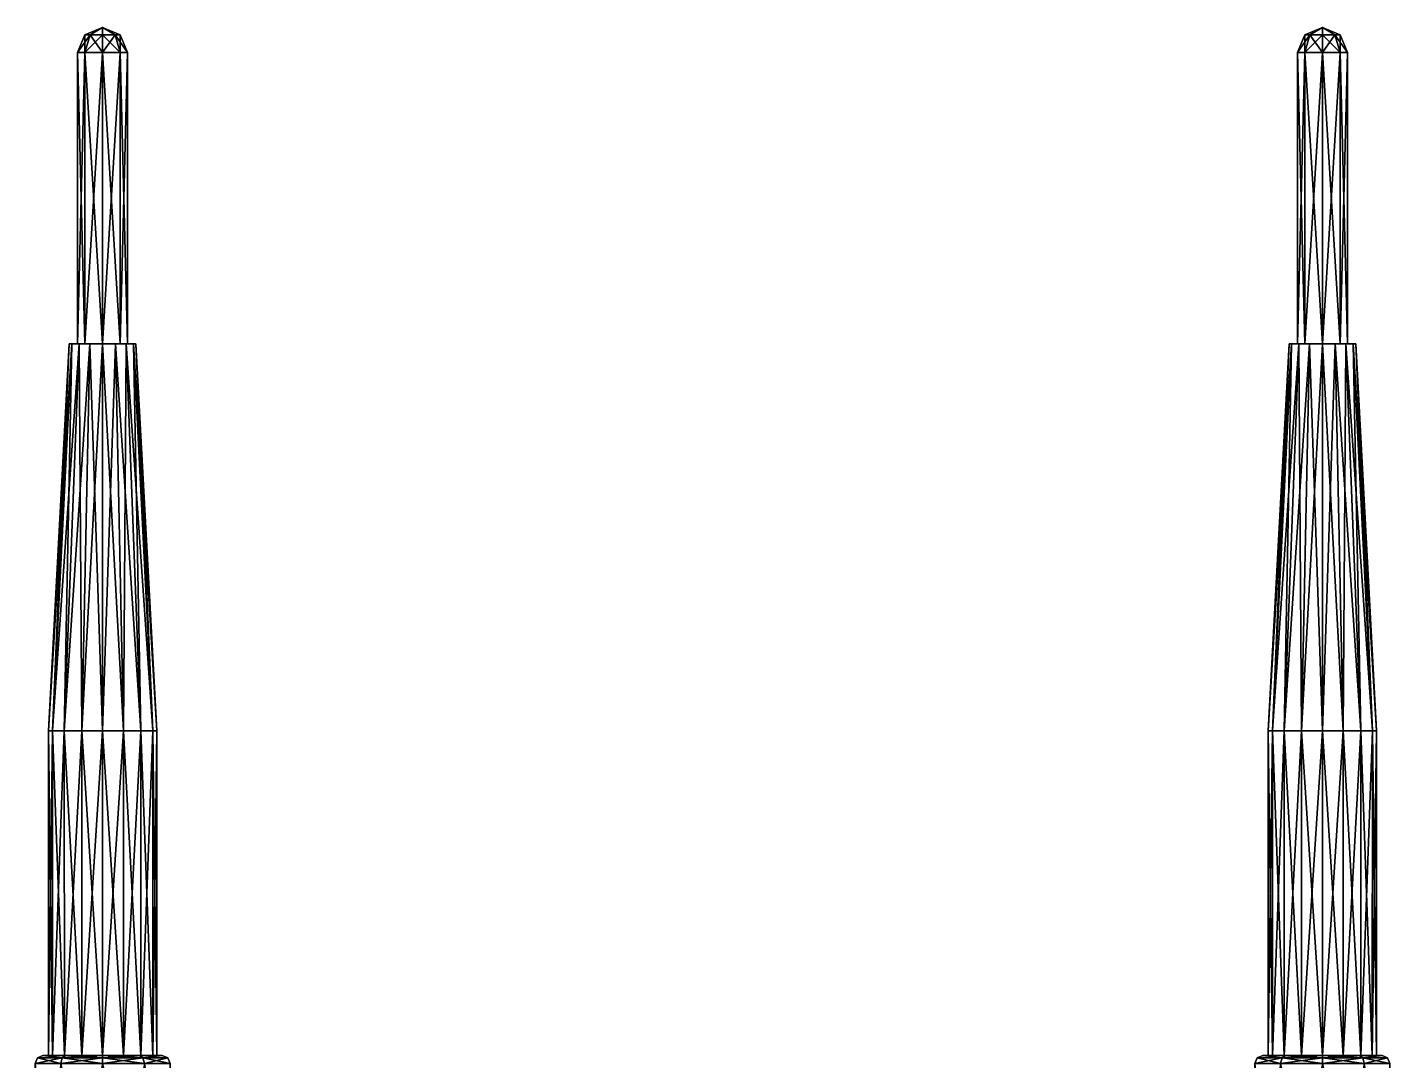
# Model space of a CAD drawing. Header units: millimetres. Extents: x -95 to 93, y -80 to 217.
# Drawn here: x -83.3 to 81.3, y 92.9 to 217 of the extents above; entities that cross this region are included whole.
import ezdxf

# ---------------------------------------------------------------- set-up
doc = ezdxf.new("R2010")
doc.units = ezdxf.units.MM
doc.header["$MEASUREMENT"] = 0
doc.layers.add('DEFAULT', color=7, linetype='Continuous')

msp = doc.modelspace()

# ---------------------------------------------------------------- meshes
at = {"layer": 'DEFAULT'}
mesh = msp.add_polyface(dxfattribs=at)
corners = [(-72.13, 214, 33.88), (-74.25, 179, 33), (-74.25, 214, 33), (-76.37, 179, 33.88), (-74.25, 214, 33), (-74.25, 179, 33), (-72.75, 216.12, 34.5), (-72.13, 214, 33.88), (-74.25, 214, 33), (-76.37, 214, 33.88), (-74.25, 214, 33), (-76.37, 179, 33.88), (-74.25, 216.12, 33.88), (-74.25, 214, 33), (-76.37, 214, 33.88), (-72.75, 216.12, 34.5), (-74.25, 214, 33), (-74.25, 216.12, 33.88), (-72.13, 214, 33.88), (-72.13, 179, 33.88), (-74.25, 179, 33), (-71.25, 214, 36), (-71.25, 179, 36), (-72.13, 179, 33.88), (-72.13, 214, 33.88), (-71.25, 214, 36), (-72.13, 179, 33.88), (-72.13, 214, 38.12), (-72.13, 179, 38.12), (-71.25, 179, 36), (-71.25, 214, 36), (-72.13, 214, 38.12), (-71.25, 179, 36), (-74.25, 214, 39), (-74.25, 179, 39), (-72.13, 179, 38.12), (-72.13, 214, 38.12), (-74.25, 214, 39), (-72.13, 179, 38.12), (-76.37, 214, 38.12), (-74.25, 179, 39), (-74.25, 214, 39), (-76.37, 214, 38.12), (-76.37, 179, 38.12), (-74.25, 179, 39), (-72.72, 179, 39.7), (-74.25, 179, 39), (-74.25, 179, 40), (-74.25, 216.12, 38.12), (-74.25, 214, 39), (-72.13, 214, 38.12), (-75.75, 216.12, 37.5), (-76.37, 214, 38.12), (-74.25, 214, 39), (-74.25, 216.12, 38.12), (-75.75, 216.12, 37.5), (-74.25, 214, 39), (-72.75, 216.12, 37.5), (-72.13, 214, 38.12), (-71.25, 214, 36), (-72.75, 216.12, 37.5), (-74.25, 216.12, 38.12), (-72.13, 214, 38.12), (-72.13, 216.12, 36), (-71.25, 214, 36), (-72.13, 214, 33.88), (-72.13, 216.12, 36), (-72.75, 216.12, 37.5), (-71.25, 214, 36), (-72.75, 216.12, 34.5), (-72.13, 216.12, 36), (-72.13, 214, 33.88), (-77.08, 179, 33.17), (-77.25, 179, 36), (-76.37, 179, 33.88), (-76.37, 214, 33.88), (-76.37, 179, 33.88), (-77.25, 179, 36), (-75.78, 179, 32.3), (-77.08, 179, 33.17), (-76.37, 179, 33.88), (-77.08, 179, 38.83), (-76.37, 179, 38.12), (-77.25, 179, 36), (-77.25, 214, 36), (-77.25, 179, 36), (-76.37, 179, 38.12), (-77.94, 179, 34.47), (-77.08, 179, 38.83), (-77.25, 179, 36), (-77.08, 179, 33.17), (-77.94, 179, 34.47), (-77.25, 179, 36), (-77.25, 214, 36), (-76.37, 214, 33.88), (-77.25, 179, 36), (-75.78, 179, 39.7), (-74.25, 179, 40), (-76.37, 179, 38.12), (-77.08, 179, 38.83), (-75.78, 179, 39.7), (-76.37, 179, 38.12), (-76.37, 214, 38.12), (-77.25, 214, 36), (-76.37, 179, 38.12), (-77.94, 179, 34.47), (-77.94, 179, 37.53), (-77.08, 179, 38.83), (-77.94, 179, 34.47), (-78.25, 179, 36), (-77.94, 179, 37.53), (-70.56, 179, 37.53), (-70.56, 179, 34.47), (-71.42, 179, 33.17), (-70.56, 179, 37.53), (-70.25, 179, 36), (-70.56, 179, 34.47), (-75.75, 216.12, 34.5), (-76.37, 214, 33.88), (-77.25, 214, 36), (-75.75, 216.12, 34.5), (-74.25, 216.12, 33.88), (-76.37, 214, 33.88), (-76.37, 216.12, 36), (-77.25, 214, 36), (-76.37, 214, 38.12), (-76.37, 216.12, 36), (-75.75, 216.12, 34.5), (-77.25, 214, 36), (-75.75, 216.12, 37.5), (-76.37, 216.12, 36), (-76.37, 214, 38.12), (-74.25, 217, 36), (-74.25, 216.12, 33.88), (-75.75, 216.12, 34.5), (-72.75, 216.12, 34.5), (-74.25, 216.12, 33.88), (-74.25, 217, 36), (-74.25, 217, 36), (-75.75, 216.12, 34.5), (-76.37, 216.12, 36), (-74.25, 217, 36), (-76.37, 216.12, 36), (-75.75, 216.12, 37.5), (-74.25, 217, 36), (-75.75, 216.12, 37.5), (-74.25, 216.12, 38.12), (-72.75, 216.12, 37.5), (-74.25, 217, 36), (-74.25, 216.12, 38.12), (-72.13, 216.12, 36), (-74.25, 217, 36), (-72.75, 216.12, 37.5), (-72.75, 216.12, 34.5), (-74.25, 217, 36), (-72.13, 216.12, 36)]
mesh.append_faces([[corners[k] for k in face] for face in [(0, 1, 2, 2), (3, 4, 5, 5), (6, 7, 8, 8), (9, 10, 11, 11), (12, 13, 14, 14), (15, 16, 17, 17), (18, 19, 20, 20), (21, 22, 23, 23), (24, 25, 26, 26), (27, 28, 29, 29), (30, 31, 32, 32), (33, 34, 35, 35), (36, 37, 38, 38), (39, 40, 41, 41), (42, 43, 44, 44), (45, 46, 47, 47), (48, 49, 50, 50), (51, 52, 53, 53), (54, 55, 56, 56), (57, 58, 59, 59), (60, 61, 62, 62), (63, 64, 65, 65), (66, 67, 68, 68), (69, 70, 71, 71), (72, 73, 74, 74), (75, 76, 77, 77), (78, 79, 80, 80), (81, 82, 83, 83), (84, 85, 86, 86), (87, 88, 89, 89), (90, 91, 92, 92), (93, 94, 95, 95), (96, 97, 98, 98), (99, 100, 101, 101), (102, 103, 104, 104), (105, 106, 107, 107), (108, 109, 110, 110), (111, 112, 113, 113), (114, 115, 116, 116), (117, 118, 119, 119), (120, 121, 122, 122), (123, 124, 125, 125), (126, 127, 128, 128), (129, 130, 131, 131), (132, 133, 134, 134), (135, 136, 137, 137), (138, 139, 140, 140), (141, 142, 143, 143), (144, 145, 146, 146), (147, 148, 149, 149), (150, 151, 152, 152), (153, 154, 155, 155)]])
mesh = msp.add_polyface(dxfattribs=at)
corners = [(70.13, 214, 38.12), (72.25, 179, 39), (72.25, 214, 39), (74.37, 179, 38.12), (72.25, 214, 39), (72.25, 179, 39), (70.75, 216.12, 37.5), (70.13, 214, 38.12), (72.25, 214, 39), (74.37, 214, 38.12), (72.25, 214, 39), (74.37, 179, 38.12), (72.25, 216.12, 38.12), (72.25, 214, 39), (74.37, 214, 38.12), (72.25, 216.12, 38.12), (70.75, 216.12, 37.5), (72.25, 214, 39), (70.13, 214, 38.12), (70.13, 179, 38.12), (72.25, 179, 39), (69.25, 214, 36), (69.25, 179, 36), (70.13, 179, 38.12), (70.13, 214, 38.12), (69.25, 214, 36), (70.13, 179, 38.12), (70.13, 214, 33.88), (70.13, 179, 33.88), (69.25, 179, 36), (69.25, 214, 36), (70.13, 214, 33.88), (69.25, 179, 36), (72.25, 214, 33), (72.25, 179, 33), (70.13, 179, 33.88), (70.13, 214, 33.88), (72.25, 214, 33), (70.13, 179, 33.88), (74.37, 214, 33.88), (72.25, 179, 33), (72.25, 214, 33), (74.37, 214, 33.88), (74.37, 179, 33.88), (72.25, 179, 33), (72.25, 179, 32), (70.72, 179, 32.3), (72.25, 179, 33), (72.25, 216.12, 33.88), (72.25, 214, 33), (70.13, 214, 33.88), (73.75, 216.12, 34.5), (74.37, 214, 33.88), (72.25, 214, 33), (73.75, 216.12, 34.5), (72.25, 214, 33), (72.25, 216.12, 33.88), (70.75, 216.12, 34.5), (70.13, 214, 33.88), (69.25, 214, 36), (70.75, 216.12, 34.5), (72.25, 216.12, 33.88), (70.13, 214, 33.88), (70.13, 216.12, 36), (69.25, 214, 36), (70.13, 214, 38.12), (70.13, 216.12, 36), (70.75, 216.12, 34.5), (69.25, 214, 36), (70.75, 216.12, 37.5), (70.13, 216.12, 36), (70.13, 214, 38.12), (75.08, 179, 38.83), (75.25, 179, 36), (74.37, 179, 38.12), (74.37, 214, 38.12), (74.37, 179, 38.12), (75.25, 179, 36), (73.78, 179, 39.7), (75.08, 179, 38.83), (74.37, 179, 38.12), (75.08, 179, 33.17), (74.37, 179, 33.88), (75.25, 179, 36), (75.25, 214, 36), (75.25, 179, 36), (74.37, 179, 33.88), (75.95, 179, 37.53), (75.08, 179, 33.17), (75.25, 179, 36), (75.08, 179, 38.83), (75.95, 179, 37.53), (75.25, 179, 36), (75.25, 214, 36), (74.37, 214, 38.12), (75.25, 179, 36), (73.78, 179, 32.3), (72.25, 179, 32), (74.37, 179, 33.88), (75.08, 179, 33.17), (73.78, 179, 32.3), (74.37, 179, 33.88), (74.37, 214, 33.88), (75.25, 214, 36), (74.37, 179, 33.88), (68.55, 179, 34.47), (68.55, 179, 37.53), (69.42, 179, 38.83), (68.55, 179, 34.47), (68.25, 179, 36), (68.55, 179, 37.53), (75.95, 179, 37.53), (75.95, 179, 34.47), (75.08, 179, 33.17), (75.95, 179, 37.53), (76.25, 179, 36), (75.95, 179, 34.47), (73.75, 216.12, 37.5), (74.37, 214, 38.12), (75.25, 214, 36), (73.75, 216.12, 37.5), (72.25, 216.12, 38.12), (74.37, 214, 38.12), (74.37, 216.12, 36), (75.25, 214, 36), (74.37, 214, 33.88), (74.37, 216.12, 36), (73.75, 216.12, 37.5), (75.25, 214, 36), (73.75, 216.12, 34.5), (74.37, 216.12, 36), (74.37, 214, 33.88), (72.25, 217, 36), (72.25, 216.12, 33.88), (70.75, 216.12, 34.5), (73.75, 216.12, 34.5), (72.25, 216.12, 33.88), (72.25, 217, 36), (72.25, 217, 36), (70.75, 216.12, 34.5), (70.13, 216.12, 36), (72.25, 217, 36), (70.13, 216.12, 36), (70.75, 216.12, 37.5), (72.25, 217, 36), (70.75, 216.12, 37.5), (72.25, 216.12, 38.12), (73.75, 216.12, 37.5), (72.25, 217, 36), (72.25, 216.12, 38.12), (74.37, 216.12, 36), (72.25, 217, 36), (73.75, 216.12, 37.5), (73.75, 216.12, 34.5), (72.25, 217, 36), (74.37, 216.12, 36)]
mesh.append_faces([[corners[k] for k in face] for face in [(0, 1, 2, 2), (3, 4, 5, 5), (6, 7, 8, 8), (9, 10, 11, 11), (12, 13, 14, 14), (15, 16, 17, 17), (18, 19, 20, 20), (21, 22, 23, 23), (24, 25, 26, 26), (27, 28, 29, 29), (30, 31, 32, 32), (33, 34, 35, 35), (36, 37, 38, 38), (39, 40, 41, 41), (42, 43, 44, 44), (45, 46, 47, 47), (48, 49, 50, 50), (51, 52, 53, 53), (54, 55, 56, 56), (57, 58, 59, 59), (60, 61, 62, 62), (63, 64, 65, 65), (66, 67, 68, 68), (69, 70, 71, 71), (72, 73, 74, 74), (75, 76, 77, 77), (78, 79, 80, 80), (81, 82, 83, 83), (84, 85, 86, 86), (87, 88, 89, 89), (90, 91, 92, 92), (93, 94, 95, 95), (96, 97, 98, 98), (99, 100, 101, 101), (102, 103, 104, 104), (105, 106, 107, 107), (108, 109, 110, 110), (111, 112, 113, 113), (114, 115, 116, 116), (117, 118, 119, 119), (120, 121, 122, 122), (123, 124, 125, 125), (126, 127, 128, 128), (129, 130, 131, 131), (132, 133, 134, 134), (135, 136, 137, 137), (138, 139, 140, 140), (141, 142, 143, 143), (144, 145, 146, 146), (147, 148, 149, 149), (150, 151, 152, 152), (153, 154, 155, 155)]])
mesh = msp.add_polyface(dxfattribs=at)
corners = [(-74.25, 179, 32), (-74.25, 179, 33), (-72.13, 179, 33.88), (-75.78, 179, 32.3), (-76.37, 179, 33.88), (-74.25, 179, 33), (-74.25, 179, 32), (-75.78, 179, 32.3), (-74.25, 179, 33), (-71.42, 179, 33.17), (-72.13, 179, 33.88), (-71.25, 179, 36), (-72.72, 179, 32.3), (-74.25, 179, 32), (-72.13, 179, 33.88), (-71.42, 179, 33.17), (-72.72, 179, 32.3), (-72.13, 179, 33.88), (-71.42, 179, 38.83), (-71.25, 179, 36), (-72.13, 179, 38.12), (-70.56, 179, 37.53), (-71.42, 179, 33.17), (-71.25, 179, 36), (-71.42, 179, 38.83), (-70.56, 179, 37.53), (-71.25, 179, 36), (-72.72, 179, 39.7), (-72.13, 179, 38.12), (-74.25, 179, 39), (-72.72, 179, 39.7), (-71.42, 179, 38.83), (-72.13, 179, 38.12), (-74.25, 179, 40), (-74.25, 179, 39), (-76.37, 179, 38.12), (-74.25, 132.5, 42.5), (-74.25, 179, 40), (-75.78, 179, 39.7), (-71.76, 132.5, 42.01), (-72.72, 179, 39.7), (-74.25, 179, 40), (-74.25, 132.5, 42.5), (-71.76, 132.5, 42.01), (-74.25, 179, 40), (-76.74, 132.5, 42.01), (-75.78, 179, 39.7), (-77.08, 179, 38.83), (-76.74, 132.5, 42.01), (-74.25, 132.5, 42.5), (-75.78, 179, 39.7), (-78.85, 132.5, 40.6), (-77.08, 179, 38.83), (-77.94, 179, 37.53), (-78.85, 132.5, 40.6), (-76.74, 132.5, 42.01), (-77.08, 179, 38.83), (-80.26, 132.5, 38.49), (-77.94, 179, 37.53), (-78.25, 179, 36), (-80.26, 132.5, 38.49), (-78.85, 132.5, 40.6), (-77.94, 179, 37.53), (-80.75, 132.5, 36), (-78.25, 179, 36), (-77.94, 179, 34.47), (-80.75, 132.5, 36), (-80.26, 132.5, 38.49), (-78.25, 179, 36), (-80.26, 132.5, 33.51), (-77.94, 179, 34.47), (-77.08, 179, 33.17), (-80.26, 132.5, 33.51), (-80.75, 132.5, 36), (-77.94, 179, 34.47), (-78.85, 132.5, 31.4), (-77.08, 179, 33.17), (-75.78, 179, 32.3), (-78.85, 132.5, 31.4), (-80.26, 132.5, 33.51), (-77.08, 179, 33.17), (-76.74, 132.5, 29.99), (-75.78, 179, 32.3), (-74.25, 179, 32), (-76.74, 132.5, 29.99), (-78.85, 132.5, 31.4), (-75.78, 179, 32.3), (-74.25, 132.5, 29.5), (-74.25, 179, 32), (-72.72, 179, 32.3), (-76.74, 132.5, 29.99), (-74.25, 179, 32), (-74.25, 132.5, 29.5), (-71.76, 132.5, 29.99), (-72.72, 179, 32.3), (-71.42, 179, 33.17), (-71.76, 132.5, 29.99), (-74.25, 132.5, 29.5), (-72.72, 179, 32.3), (-69.65, 132.5, 31.4), (-71.42, 179, 33.17), (-70.56, 179, 34.47), (-69.65, 132.5, 31.4), (-71.76, 132.5, 29.99), (-71.42, 179, 33.17), (-68.24, 132.5, 33.51), (-70.56, 179, 34.47), (-70.25, 179, 36), (-68.24, 132.5, 33.51), (-69.65, 132.5, 31.4), (-70.56, 179, 34.47), (-67.75, 132.5, 36), (-70.25, 179, 36), (-70.56, 179, 37.53), (-67.75, 132.5, 36), (-68.24, 132.5, 33.51), (-70.25, 179, 36), (-68.24, 132.5, 38.49), (-70.56, 179, 37.53), (-71.42, 179, 38.83), (-68.24, 132.5, 38.49), (-67.75, 132.5, 36), (-70.56, 179, 37.53), (-69.65, 132.5, 40.6), (-71.42, 179, 38.83), (-72.72, 179, 39.7), (-69.65, 132.5, 40.6), (-68.24, 132.5, 38.49), (-71.42, 179, 38.83), (-71.76, 132.5, 42.01), (-69.65, 132.5, 40.6), (-72.72, 179, 39.7), (-76.74, 132.5, 42.01), (-74.25, 93.5, 42.5), (-74.25, 132.5, 42.5), (-76.74, 132.5, 29.99), (-78.84, 93.5, 31.4), (-78.85, 132.5, 31.4), (-78.85, 132.5, 31.4), (-80.26, 93.5, 33.51), (-80.26, 132.5, 33.51), (-80.26, 132.5, 33.51), (-80.75, 93.5, 36), (-80.75, 132.5, 36), (-80.75, 132.5, 36), (-80.26, 93.5, 38.49), (-80.26, 132.5, 38.49), (-80.26, 132.5, 38.49), (-78.84, 93.5, 40.6), (-78.85, 132.5, 40.6), (-78.85, 132.5, 40.6), (-76.74, 93.5, 42), (-76.74, 132.5, 42.01)]
mesh.append_faces([[corners[k] for k in face] for face in [(0, 1, 2, 2), (3, 4, 5, 5), (6, 7, 8, 8), (9, 10, 11, 11), (12, 13, 14, 14), (15, 16, 17, 17), (18, 19, 20, 20), (21, 22, 23, 23), (24, 25, 26, 26), (27, 28, 29, 29), (30, 31, 32, 32), (33, 34, 35, 35), (36, 37, 38, 38), (39, 40, 41, 41), (42, 43, 44, 44), (45, 46, 47, 47), (48, 49, 50, 50), (51, 52, 53, 53), (54, 55, 56, 56), (57, 58, 59, 59), (60, 61, 62, 62), (63, 64, 65, 65), (66, 67, 68, 68), (69, 70, 71, 71), (72, 73, 74, 74), (75, 76, 77, 77), (78, 79, 80, 80), (81, 82, 83, 83), (84, 85, 86, 86), (87, 88, 89, 89), (90, 91, 92, 92), (93, 94, 95, 95), (96, 97, 98, 98), (99, 100, 101, 101), (102, 103, 104, 104), (105, 106, 107, 107), (108, 109, 110, 110), (111, 112, 113, 113), (114, 115, 116, 116), (117, 118, 119, 119), (120, 121, 122, 122), (123, 124, 125, 125), (126, 127, 128, 128), (129, 130, 131, 131), (132, 133, 134, 134), (135, 136, 137, 137), (138, 139, 140, 140), (141, 142, 143, 143), (144, 145, 146, 146), (147, 148, 149, 149), (150, 151, 152, 152)]])
mesh = msp.add_polyface(dxfattribs=at)
corners = [(72.25, 179, 40), (72.25, 179, 39), (70.13, 179, 38.12), (73.78, 179, 39.7), (74.37, 179, 38.12), (72.25, 179, 39), (73.78, 179, 39.7), (72.25, 179, 39), (72.25, 179, 40), (69.42, 179, 38.83), (70.13, 179, 38.12), (69.25, 179, 36), (70.72, 179, 39.7), (72.25, 179, 40), (70.13, 179, 38.12), (69.42, 179, 38.83), (70.72, 179, 39.7), (70.13, 179, 38.12), (69.42, 179, 33.17), (69.25, 179, 36), (70.13, 179, 33.88), (68.55, 179, 34.47), (69.42, 179, 38.83), (69.25, 179, 36), (69.42, 179, 33.17), (68.55, 179, 34.47), (69.25, 179, 36), (70.72, 179, 32.3), (70.13, 179, 33.88), (72.25, 179, 33), (70.72, 179, 32.3), (69.42, 179, 33.17), (70.13, 179, 33.88), (72.25, 179, 32), (72.25, 179, 33), (74.37, 179, 33.88), (72.25, 132.5, 42.5), (72.25, 179, 40), (70.72, 179, 39.7), (74.74, 132.5, 42.01), (73.78, 179, 39.7), (72.25, 179, 40), (74.74, 132.5, 42.01), (72.25, 179, 40), (72.25, 132.5, 42.5), (69.76, 132.5, 42.01), (70.72, 179, 39.7), (69.42, 179, 38.83), (69.76, 132.5, 42.01), (72.25, 132.5, 42.5), (70.72, 179, 39.7), (67.65, 132.5, 40.6), (69.42, 179, 38.83), (68.55, 179, 37.53), (67.65, 132.5, 40.6), (69.76, 132.5, 42.01), (69.42, 179, 38.83), (66.24, 132.5, 38.49), (68.55, 179, 37.53), (68.25, 179, 36), (66.24, 132.5, 38.49), (67.65, 132.5, 40.6), (68.55, 179, 37.53), (65.75, 132.5, 36), (68.25, 179, 36), (68.55, 179, 34.47), (65.75, 132.5, 36), (66.24, 132.5, 38.49), (68.25, 179, 36), (66.24, 132.5, 33.51), (68.55, 179, 34.47), (69.42, 179, 33.17), (66.24, 132.5, 33.51), (65.75, 132.5, 36), (68.55, 179, 34.47), (67.65, 132.5, 31.4), (69.42, 179, 33.17), (70.72, 179, 32.3), (67.65, 132.5, 31.4), (66.24, 132.5, 33.51), (69.42, 179, 33.17), (69.76, 132.5, 29.99), (70.72, 179, 32.3), (72.25, 179, 32), (69.76, 132.5, 29.99), (67.65, 132.5, 31.4), (70.72, 179, 32.3), (72.25, 132.5, 29.5), (72.25, 179, 32), (73.78, 179, 32.3), (72.25, 132.5, 29.5), (69.76, 132.5, 29.99), (72.25, 179, 32), (74.74, 132.5, 29.99), (73.78, 179, 32.3), (75.08, 179, 33.17), (74.74, 132.5, 29.99), (72.25, 132.5, 29.5), (73.78, 179, 32.3), (76.85, 132.5, 31.4), (75.08, 179, 33.17), (75.95, 179, 34.47), (76.85, 132.5, 31.4), (74.74, 132.5, 29.99), (75.08, 179, 33.17), (78.26, 132.5, 33.51), (75.95, 179, 34.47), (76.25, 179, 36), (78.26, 132.5, 33.51), (76.85, 132.5, 31.4), (75.95, 179, 34.47), (78.75, 132.5, 36), (76.25, 179, 36), (75.95, 179, 37.53), (78.75, 132.5, 36), (78.26, 132.5, 33.51), (76.25, 179, 36), (78.26, 132.5, 38.49), (75.95, 179, 37.53), (75.08, 179, 38.83), (78.26, 132.5, 38.49), (78.75, 132.5, 36), (75.95, 179, 37.53), (76.85, 132.5, 40.6), (75.08, 179, 38.83), (73.78, 179, 39.7), (76.85, 132.5, 40.6), (78.26, 132.5, 38.49), (75.08, 179, 38.83), (74.74, 132.5, 42.01), (76.85, 132.5, 40.6), (73.78, 179, 39.7), (74.74, 132.5, 29.99), (72.25, 93.5, 29.5), (72.25, 132.5, 29.5), (74.74, 132.5, 42.01), (76.85, 93.5, 40.59), (76.85, 132.5, 40.6), (76.85, 132.5, 40.6), (78.25, 93.5, 38.49), (78.26, 132.5, 38.49), (78.26, 132.5, 38.49), (78.75, 93.5, 36), (78.75, 132.5, 36), (78.75, 132.5, 36), (78.25, 93.5, 33.51), (78.26, 132.5, 33.51), (78.26, 132.5, 33.51), (76.85, 93.5, 31.41), (76.85, 132.5, 31.4), (76.85, 132.5, 31.4), (74.74, 93.5, 30), (74.74, 132.5, 29.99)]
mesh.append_faces([[corners[k] for k in face] for face in [(0, 1, 2, 2), (3, 4, 5, 5), (6, 7, 8, 8), (9, 10, 11, 11), (12, 13, 14, 14), (15, 16, 17, 17), (18, 19, 20, 20), (21, 22, 23, 23), (24, 25, 26, 26), (27, 28, 29, 29), (30, 31, 32, 32), (33, 34, 35, 35), (36, 37, 38, 38), (39, 40, 41, 41), (42, 43, 44, 44), (45, 46, 47, 47), (48, 49, 50, 50), (51, 52, 53, 53), (54, 55, 56, 56), (57, 58, 59, 59), (60, 61, 62, 62), (63, 64, 65, 65), (66, 67, 68, 68), (69, 70, 71, 71), (72, 73, 74, 74), (75, 76, 77, 77), (78, 79, 80, 80), (81, 82, 83, 83), (84, 85, 86, 86), (87, 88, 89, 89), (90, 91, 92, 92), (93, 94, 95, 95), (96, 97, 98, 98), (99, 100, 101, 101), (102, 103, 104, 104), (105, 106, 107, 107), (108, 109, 110, 110), (111, 112, 113, 113), (114, 115, 116, 116), (117, 118, 119, 119), (120, 121, 122, 122), (123, 124, 125, 125), (126, 127, 128, 128), (129, 130, 131, 131), (132, 133, 134, 134), (135, 136, 137, 137), (138, 139, 140, 140), (141, 142, 143, 143), (144, 145, 146, 146), (147, 148, 149, 149), (150, 151, 152, 152)]])
mesh = msp.add_polyface(dxfattribs=at)
corners = [(-79.27, 92.54, 42.91), (-74.25, 68, 45.5), (-74.25, 92.54, 44.54), (-79.27, 92.54, 29.09), (-74.25, 92.54, 27.46), (-79.83, 68, 28.31), (-82.37, 92.54, 33.36), (-79.27, 92.54, 29.09), (-83.29, 68, 33.06), (-82.37, 92.54, 38.64), (-82.37, 92.54, 33.36), (-83.29, 68, 38.94), (-79.27, 92.54, 42.91), (-82.37, 92.54, 38.64), (-79.83, 68, 43.69), (-76.74, 93.5, 30), (-74.25, 132.5, 29.5), (-74.25, 93.5, 29.5), (-76.74, 132.5, 29.99), (-74.25, 132.5, 29.5), (-76.74, 93.5, 30), (-74.25, 93.5, 42.5), (-71.76, 93.5, 42), (-74.25, 132.5, 42.5), (-78.67, 93.5, 29.9), (-76.74, 93.5, 30), (-74.25, 93.5, 29.5), (-74.25, 93.5, 28.46), (-78.67, 93.5, 29.9), (-74.25, 93.5, 29.5), (-74.25, 93.5, 43.54), (-74.25, 93.5, 42.5), (-76.74, 93.5, 42), (-76.74, 132.5, 42.01), (-76.74, 93.5, 42), (-74.25, 93.5, 42.5), (-69.83, 93.5, 42.1), (-74.25, 93.5, 42.5), (-74.25, 93.5, 43.54), (-78.67, 93.5, 29.9), (-78.84, 93.5, 31.4), (-76.74, 93.5, 30), (-76.74, 132.5, 29.99), (-76.74, 93.5, 30), (-78.84, 93.5, 31.4), (-81.42, 93.5, 33.67), (-80.26, 93.5, 33.51), (-78.84, 93.5, 31.4), (-78.85, 132.5, 31.4), (-78.84, 93.5, 31.4), (-80.26, 93.5, 33.51), (-78.67, 93.5, 29.9), (-81.42, 93.5, 33.67), (-78.84, 93.5, 31.4), (-81.42, 93.5, 33.67), (-80.75, 93.5, 36), (-80.26, 93.5, 33.51), (-80.26, 132.5, 33.51), (-80.26, 93.5, 33.51), (-80.75, 93.5, 36), (-81.42, 93.5, 33.67), (-80.26, 93.5, 38.49), (-80.75, 93.5, 36), (-80.75, 132.5, 36), (-80.75, 93.5, 36), (-80.26, 93.5, 38.49), (-78.67, 93.5, 42.1), (-78.84, 93.5, 40.6), (-80.26, 93.5, 38.49), (-80.26, 132.5, 38.49), (-80.26, 93.5, 38.49), (-78.84, 93.5, 40.6), (-81.42, 93.5, 38.33), (-78.67, 93.5, 42.1), (-80.26, 93.5, 38.49), (-81.42, 93.5, 33.67), (-81.42, 93.5, 38.33), (-80.26, 93.5, 38.49), (-78.67, 93.5, 42.1), (-76.74, 93.5, 42), (-78.84, 93.5, 40.6), (-78.85, 132.5, 40.6), (-78.84, 93.5, 40.6), (-76.74, 93.5, 42), (-78.67, 93.5, 42.1), (-74.25, 93.5, 43.54), (-76.74, 93.5, 42), (-74.25, 93.22, 44.23), (-74.25, 93.5, 43.54), (-78.67, 93.5, 42.1), (-69.41, 93.22, 42.66), (-74.25, 93.5, 43.54), (-74.25, 93.22, 44.23), (-79.09, 93.22, 42.66), (-78.67, 93.5, 42.1), (-81.42, 93.5, 38.33), (-74.25, 93.22, 44.23), (-78.67, 93.5, 42.1), (-79.09, 93.22, 42.66), (-82.08, 93.22, 38.54), (-81.42, 93.5, 38.33), (-81.42, 93.5, 33.67), (-79.09, 93.22, 42.66), (-81.42, 93.5, 38.33), (-82.08, 93.22, 38.54), (-79.09, 93.22, 29.34), (-81.42, 93.5, 33.67), (-78.67, 93.5, 29.9), (-82.08, 93.22, 33.46), (-81.42, 93.5, 33.67), (-79.09, 93.22, 29.34), (-82.08, 93.22, 38.54), (-81.42, 93.5, 33.67), (-82.08, 93.22, 33.46), (-79.09, 93.22, 29.34), (-78.67, 93.5, 29.9), (-74.25, 93.5, 28.46), (-79.09, 93.22, 29.34), (-74.25, 93.5, 28.46), (-74.25, 93.22, 27.77), (-74.25, 93.22, 27.77), (-74.25, 92.54, 27.46), (-79.27, 92.54, 29.09), (-69.41, 93.22, 29.34), (-74.25, 92.54, 27.46), (-74.25, 93.22, 27.77), (-79.09, 93.22, 42.66), (-79.27, 92.54, 42.91), (-74.25, 92.54, 44.54), (-74.25, 93.22, 44.23), (-79.09, 93.22, 42.66), (-74.25, 92.54, 44.54), (-79.09, 93.22, 29.34), (-79.27, 92.54, 29.09), (-82.37, 92.54, 33.36), (-79.09, 93.22, 29.34), (-74.25, 93.22, 27.77), (-79.27, 92.54, 29.09), (-82.08, 93.22, 33.46), (-82.37, 92.54, 33.36), (-82.37, 92.54, 38.64), (-82.08, 93.22, 33.46), (-79.09, 93.22, 29.34), (-82.37, 92.54, 33.36), (-82.08, 93.22, 38.54), (-82.37, 92.54, 38.64), (-79.27, 92.54, 42.91), (-82.08, 93.22, 38.54), (-82.08, 93.22, 33.46), (-82.37, 92.54, 38.64), (-79.09, 93.22, 42.66), (-82.08, 93.22, 38.54), (-79.27, 92.54, 42.91)]
mesh.append_faces([[corners[k] for k in face] for face in [(0, 1, 2, 2), (3, 4, 5, 5), (6, 7, 8, 8), (9, 10, 11, 11), (12, 13, 14, 14), (15, 16, 17, 17), (18, 19, 20, 20), (21, 22, 23, 23), (24, 25, 26, 26), (27, 28, 29, 29), (30, 31, 32, 32), (33, 34, 35, 35), (36, 37, 38, 38), (39, 40, 41, 41), (42, 43, 44, 44), (45, 46, 47, 47), (48, 49, 50, 50), (51, 52, 53, 53), (54, 55, 56, 56), (57, 58, 59, 59), (60, 61, 62, 62), (63, 64, 65, 65), (66, 67, 68, 68), (69, 70, 71, 71), (72, 73, 74, 74), (75, 76, 77, 77), (78, 79, 80, 80), (81, 82, 83, 83), (84, 85, 86, 86), (87, 88, 89, 89), (90, 91, 92, 92), (93, 94, 95, 95), (96, 97, 98, 98), (99, 100, 101, 101), (102, 103, 104, 104), (105, 106, 107, 107), (108, 109, 110, 110), (111, 112, 113, 113), (114, 115, 116, 116), (117, 118, 119, 119), (120, 121, 122, 122), (123, 124, 125, 125), (126, 127, 128, 128), (129, 130, 131, 131), (132, 133, 134, 134), (135, 136, 137, 137), (138, 139, 140, 140), (141, 142, 143, 143), (144, 145, 146, 146), (147, 148, 149, 149), (150, 151, 152, 152)]])
mesh = msp.add_polyface(dxfattribs=at)
corners = [(-29.84, 74.39, 18.43), (27.84, 74.39, 18.43), (-30.42, 74.36, 16.44), (27.84, 74.39, 51.57), (-29.84, 74.39, 51.57), (28.42, 74.36, 53.56), (-69.23, 92.54, 42.91), (-74.25, 92.54, 44.54), (-68.67, 68, 43.69), (-66.13, 92.54, 38.64), (-69.23, 92.54, 42.91), (-65.21, 68, 38.94), (-66.13, 92.54, 33.36), (-66.13, 92.54, 38.64), (-65.21, 68, 33.06), (-69.23, 92.54, 29.09), (-66.13, 92.54, 33.36), (-68.67, 68, 28.31), (-69.23, 92.54, 29.09), (-74.25, 68, 26.5), (-74.25, 92.54, 27.46), (-74.25, 93.5, 29.5), (-74.25, 132.5, 29.5), (-71.76, 132.5, 29.99), (-71.76, 93.5, 30), (-71.76, 132.5, 29.99), (-69.65, 132.5, 31.4), (-71.76, 93.5, 30), (-74.25, 93.5, 29.5), (-71.76, 132.5, 29.99), (-69.66, 93.5, 31.4), (-69.65, 132.5, 31.4), (-68.24, 132.5, 33.51), (-69.66, 93.5, 31.4), (-71.76, 93.5, 30), (-69.65, 132.5, 31.4), (-68.24, 93.5, 33.51), (-68.24, 132.5, 33.51), (-67.75, 132.5, 36), (-68.24, 93.5, 33.51), (-69.66, 93.5, 31.4), (-68.24, 132.5, 33.51), (-67.75, 93.5, 36), (-67.75, 132.5, 36), (-68.24, 132.5, 38.49), (-67.75, 93.5, 36), (-68.24, 93.5, 33.51), (-67.75, 132.5, 36), (-68.24, 93.5, 38.49), (-68.24, 132.5, 38.49), (-69.65, 132.5, 40.6), (-68.24, 93.5, 38.49), (-67.75, 93.5, 36), (-68.24, 132.5, 38.49), (-69.66, 93.5, 40.6), (-69.65, 132.5, 40.6), (-71.76, 132.5, 42.01), (-69.66, 93.5, 40.6), (-68.24, 93.5, 38.49), (-69.65, 132.5, 40.6), (-71.76, 93.5, 42), (-71.76, 132.5, 42.01), (-74.25, 132.5, 42.5), (-71.76, 93.5, 42), (-69.66, 93.5, 40.6), (-71.76, 132.5, 42.01), (-74.25, 93.5, 28.46), (-74.25, 93.5, 29.5), (-71.76, 93.5, 30), (-69.83, 93.5, 29.9), (-71.76, 93.5, 30), (-69.66, 93.5, 31.4), (-69.83, 93.5, 29.9), (-74.25, 93.5, 28.46), (-71.76, 93.5, 30), (-69.83, 93.5, 29.9), (-69.66, 93.5, 31.4), (-68.24, 93.5, 33.51), (-67.08, 93.5, 38.33), (-68.24, 93.5, 33.51), (-67.75, 93.5, 36), (-67.08, 93.5, 33.67), (-69.83, 93.5, 29.9), (-68.24, 93.5, 33.51), (-67.08, 93.5, 38.33), (-67.08, 93.5, 33.67), (-68.24, 93.5, 33.51), (-67.08, 93.5, 38.33), (-67.75, 93.5, 36), (-68.24, 93.5, 38.49), (-67.08, 93.5, 38.33), (-68.24, 93.5, 38.49), (-69.66, 93.5, 40.6), (-69.83, 93.5, 42.1), (-69.66, 93.5, 40.6), (-71.76, 93.5, 42), (-69.83, 93.5, 42.1), (-67.08, 93.5, 38.33), (-69.66, 93.5, 40.6), (-69.83, 93.5, 42.1), (-71.76, 93.5, 42), (-74.25, 93.5, 42.5), (-69.41, 93.22, 42.66), (-69.83, 93.5, 42.1), (-74.25, 93.5, 43.54), (-74.25, 93.22, 27.77), (-74.25, 93.5, 28.46), (-69.83, 93.5, 29.9), (-69.41, 93.22, 29.34), (-69.83, 93.5, 29.9), (-67.08, 93.5, 33.67), (-69.41, 93.22, 29.34), (-74.25, 93.22, 27.77), (-69.83, 93.5, 29.9), (-66.42, 93.22, 33.46), (-67.08, 93.5, 33.67), (-67.08, 93.5, 38.33), (-69.41, 93.22, 29.34), (-67.08, 93.5, 33.67), (-66.42, 93.22, 33.46), (-69.41, 93.22, 42.66), (-67.08, 93.5, 38.33), (-69.83, 93.5, 42.1), (-66.42, 93.22, 38.54), (-67.08, 93.5, 38.33), (-69.41, 93.22, 42.66), (-66.42, 93.22, 33.46), (-67.08, 93.5, 38.33), (-66.42, 93.22, 38.54), (-69.41, 93.22, 29.34), (-69.23, 92.54, 29.09), (-74.25, 92.54, 27.46), (-74.25, 93.22, 44.23), (-74.25, 92.54, 44.54), (-69.23, 92.54, 42.91), (-69.41, 93.22, 42.66), (-69.23, 92.54, 42.91), (-66.13, 92.54, 38.64), (-69.41, 93.22, 42.66), (-74.25, 93.22, 44.23), (-69.23, 92.54, 42.91), (-66.42, 93.22, 38.54), (-66.13, 92.54, 38.64), (-66.13, 92.54, 33.36), (-66.42, 93.22, 38.54), (-69.41, 93.22, 42.66), (-66.13, 92.54, 38.64), (-66.42, 93.22, 33.46), (-66.13, 92.54, 33.36), (-69.23, 92.54, 29.09), (-66.42, 93.22, 33.46), (-66.42, 93.22, 38.54), (-66.13, 92.54, 33.36), (-69.41, 93.22, 29.34), (-66.42, 93.22, 33.46), (-69.23, 92.54, 29.09)]
mesh.append_faces([[corners[k] for k in face] for face in [(0, 1, 2, 2), (3, 4, 5, 5), (6, 7, 8, 8), (9, 10, 11, 11), (12, 13, 14, 14), (15, 16, 17, 17), (18, 19, 20, 20), (21, 22, 23, 23), (24, 25, 26, 26), (27, 28, 29, 29), (30, 31, 32, 32), (33, 34, 35, 35), (36, 37, 38, 38), (39, 40, 41, 41), (42, 43, 44, 44), (45, 46, 47, 47), (48, 49, 50, 50), (51, 52, 53, 53), (54, 55, 56, 56), (57, 58, 59, 59), (60, 61, 62, 62), (63, 64, 65, 65), (66, 67, 68, 68), (69, 70, 71, 71), (72, 73, 74, 74), (75, 76, 77, 77), (78, 79, 80, 80), (81, 82, 83, 83), (84, 85, 86, 86), (87, 88, 89, 89), (90, 91, 92, 92), (93, 94, 95, 95), (96, 97, 98, 98), (99, 100, 101, 101), (102, 103, 104, 104), (105, 106, 107, 107), (108, 109, 110, 110), (111, 112, 113, 113), (114, 115, 116, 116), (117, 118, 119, 119), (120, 121, 122, 122), (123, 124, 125, 125), (126, 127, 128, 128), (129, 130, 131, 131), (132, 133, 134, 134), (135, 136, 137, 137), (138, 139, 140, 140), (141, 142, 143, 143), (144, 145, 146, 146), (147, 148, 149, 149), (150, 151, 152, 152), (153, 154, 155, 155)]])
mesh = msp.add_polyface(dxfattribs=at)
corners = [(72.25, 93.5, 42.5), (72.25, 132.5, 42.5), (69.76, 132.5, 42.01), (74.74, 93.5, 42), (72.25, 132.5, 42.5), (72.25, 93.5, 42.5), (74.74, 132.5, 42.01), (72.25, 132.5, 42.5), (74.74, 93.5, 42), (69.76, 93.5, 42), (69.76, 132.5, 42.01), (67.65, 132.5, 40.6), (69.76, 93.5, 42), (72.25, 93.5, 42.5), (69.76, 132.5, 42.01), (67.65, 93.5, 40.59), (67.65, 132.5, 40.6), (66.24, 132.5, 38.49), (67.65, 93.5, 40.59), (69.76, 93.5, 42), (67.65, 132.5, 40.6), (66.25, 93.5, 38.49), (66.24, 132.5, 38.49), (65.75, 132.5, 36), (66.25, 93.5, 38.49), (67.65, 93.5, 40.59), (66.24, 132.5, 38.49), (65.75, 93.5, 36), (65.75, 132.5, 36), (66.24, 132.5, 33.51), (65.75, 93.5, 36), (66.25, 93.5, 38.49), (65.75, 132.5, 36), (66.25, 93.5, 33.51), (66.24, 132.5, 33.51), (67.65, 132.5, 31.4), (66.25, 93.5, 33.51), (65.75, 93.5, 36), (66.24, 132.5, 33.51), (67.65, 93.5, 31.41), (67.65, 132.5, 31.4), (69.76, 132.5, 29.99), (67.65, 93.5, 31.41), (66.25, 93.5, 33.51), (67.65, 132.5, 31.4), (69.76, 93.5, 30), (69.76, 132.5, 29.99), (72.25, 132.5, 29.5), (69.76, 93.5, 30), (67.65, 93.5, 31.41), (69.76, 132.5, 29.99), (72.25, 93.5, 29.5), (69.76, 93.5, 30), (72.25, 132.5, 29.5), (72.25, 93.5, 43.54), (72.25, 93.5, 42.5), (69.76, 93.5, 42), (76.67, 93.5, 42.1), (74.74, 93.5, 42), (72.25, 93.5, 42.5), (76.67, 93.5, 42.1), (72.25, 93.5, 42.5), (72.25, 93.5, 43.54), (67.83, 93.5, 42.1), (69.76, 93.5, 42), (67.65, 93.5, 40.59), (67.83, 93.5, 42.1), (72.25, 93.5, 43.54), (69.76, 93.5, 42), (67.83, 93.5, 42.1), (67.65, 93.5, 40.59), (66.25, 93.5, 38.49), (65.08, 93.5, 33.67), (66.25, 93.5, 38.49), (65.75, 93.5, 36), (65.08, 93.5, 38.33), (67.83, 93.5, 42.1), (66.25, 93.5, 38.49), (65.08, 93.5, 33.67), (65.08, 93.5, 38.33), (66.25, 93.5, 38.49), (65.08, 93.5, 33.67), (65.75, 93.5, 36), (66.25, 93.5, 33.51), (65.08, 93.5, 33.67), (66.25, 93.5, 33.51), (67.65, 93.5, 31.41), (67.83, 93.5, 29.9), (67.65, 93.5, 31.41), (69.76, 93.5, 30), (67.83, 93.5, 29.9), (65.08, 93.5, 33.67), (67.65, 93.5, 31.41), (67.83, 93.5, 29.9), (69.76, 93.5, 30), (72.25, 93.5, 29.5), (72.25, 93.5, 28.46), (72.25, 93.5, 29.5), (74.74, 93.5, 30), (74.74, 132.5, 29.99), (74.74, 93.5, 30), (72.25, 93.5, 29.5), (72.25, 93.5, 28.46), (67.83, 93.5, 29.9), (72.25, 93.5, 29.5), (76.67, 93.5, 42.1), (76.85, 93.5, 40.59), (74.74, 93.5, 42), (74.74, 132.5, 42.01), (74.74, 93.5, 42), (76.85, 93.5, 40.59), (79.42, 93.5, 38.33), (78.25, 93.5, 38.49), (76.85, 93.5, 40.59), (76.85, 132.5, 40.6), (76.85, 93.5, 40.59), (78.25, 93.5, 38.49), (76.67, 93.5, 42.1), (79.42, 93.5, 38.33), (76.85, 93.5, 40.59), (79.42, 93.5, 38.33), (78.75, 93.5, 36), (78.25, 93.5, 38.49), (78.26, 132.5, 38.49), (78.25, 93.5, 38.49), (78.75, 93.5, 36), (79.42, 93.5, 38.33), (78.25, 93.5, 33.51), (78.75, 93.5, 36), (78.75, 132.5, 36), (78.75, 93.5, 36), (78.25, 93.5, 33.51), (76.67, 93.5, 29.9), (76.85, 93.5, 31.41), (78.25, 93.5, 33.51), (78.26, 132.5, 33.51), (78.25, 93.5, 33.51), (76.85, 93.5, 31.41), (79.42, 93.5, 33.67), (76.67, 93.5, 29.9), (78.25, 93.5, 33.51), (79.42, 93.5, 38.33), (79.42, 93.5, 33.67), (78.25, 93.5, 33.51), (76.67, 93.5, 29.9), (74.74, 93.5, 30), (76.85, 93.5, 31.41), (76.85, 132.5, 31.4), (76.85, 93.5, 31.41), (74.74, 93.5, 30), (76.67, 93.5, 29.9), (72.25, 93.5, 28.46), (74.74, 93.5, 30), (77.09, 93.22, 42.66), (79.42, 93.5, 38.33), (76.67, 93.5, 42.1)]
mesh.append_faces([[corners[k] for k in face] for face in [(0, 1, 2, 2), (3, 4, 5, 5), (6, 7, 8, 8), (9, 10, 11, 11), (12, 13, 14, 14), (15, 16, 17, 17), (18, 19, 20, 20), (21, 22, 23, 23), (24, 25, 26, 26), (27, 28, 29, 29), (30, 31, 32, 32), (33, 34, 35, 35), (36, 37, 38, 38), (39, 40, 41, 41), (42, 43, 44, 44), (45, 46, 47, 47), (48, 49, 50, 50), (51, 52, 53, 53), (54, 55, 56, 56), (57, 58, 59, 59), (60, 61, 62, 62), (63, 64, 65, 65), (66, 67, 68, 68), (69, 70, 71, 71), (72, 73, 74, 74), (75, 76, 77, 77), (78, 79, 80, 80), (81, 82, 83, 83), (84, 85, 86, 86), (87, 88, 89, 89), (90, 91, 92, 92), (93, 94, 95, 95), (96, 97, 98, 98), (99, 100, 101, 101), (102, 103, 104, 104), (105, 106, 107, 107), (108, 109, 110, 110), (111, 112, 113, 113), (114, 115, 116, 116), (117, 118, 119, 119), (120, 121, 122, 122), (123, 124, 125, 125), (126, 127, 128, 128), (129, 130, 131, 131), (132, 133, 134, 134), (135, 136, 137, 137), (138, 139, 140, 140), (141, 142, 143, 143), (144, 145, 146, 146), (147, 148, 149, 149), (150, 151, 152, 152), (153, 154, 155, 155)]])
mesh = msp.add_polyface(dxfattribs=at)
corners = [(67.23, 92.54, 42.91), (72.25, 68, 45.5), (72.25, 92.54, 44.54), (77.27, 92.54, 42.91), (72.25, 92.54, 44.54), (77.84, 68, 43.68), (80.37, 92.54, 38.64), (77.27, 92.54, 42.91), (81.28, 68, 38.93), (80.37, 92.54, 33.36), (80.37, 92.54, 38.64), (81.28, 68, 33.07), (77.27, 92.54, 29.09), (80.37, 92.54, 33.36), (77.84, 68, 28.32), (77.27, 92.54, 29.09), (72.25, 68, 26.5), (72.25, 92.54, 27.46), (67.23, 92.54, 29.09), (72.25, 92.54, 27.46), (66.66, 68, 28.32), (64.13, 92.54, 33.36), (63.22, 68, 33.07), (63.22, 68, 38.93), (64.13, 92.54, 33.36), (67.23, 92.54, 29.09), (63.22, 68, 33.07), (64.13, 92.54, 38.64), (63.22, 68, 38.93), (66.66, 68, 43.68), (64.13, 92.54, 38.64), (64.13, 92.54, 33.36), (63.22, 68, 38.93), (67.23, 92.54, 42.91), (64.13, 92.54, 38.64), (66.66, 68, 43.68), (72.25, 93.22, 44.23), (72.25, 93.5, 43.54), (67.83, 93.5, 42.1), (77.09, 93.22, 42.66), (76.67, 93.5, 42.1), (72.25, 93.5, 43.54), (77.09, 93.22, 42.66), (72.25, 93.5, 43.54), (72.25, 93.22, 44.23), (67.41, 93.22, 42.66), (67.83, 93.5, 42.1), (65.08, 93.5, 38.33), (72.25, 93.22, 44.23), (67.83, 93.5, 42.1), (67.41, 93.22, 42.66), (64.42, 93.22, 38.54), (65.08, 93.5, 38.33), (65.08, 93.5, 33.67), (67.41, 93.22, 42.66), (65.08, 93.5, 38.33), (64.42, 93.22, 38.54), (67.41, 93.22, 29.34), (65.08, 93.5, 33.67), (67.83, 93.5, 29.9), (64.42, 93.22, 33.46), (65.08, 93.5, 33.67), (67.41, 93.22, 29.34), (64.42, 93.22, 38.54), (65.08, 93.5, 33.67), (64.42, 93.22, 33.46), (67.41, 93.22, 29.34), (67.83, 93.5, 29.9), (72.25, 93.5, 28.46), (72.25, 93.22, 27.77), (72.25, 93.5, 28.46), (76.67, 93.5, 29.9), (67.41, 93.22, 29.34), (72.25, 93.5, 28.46), (72.25, 93.22, 27.77), (77.09, 93.22, 29.34), (76.67, 93.5, 29.9), (79.42, 93.5, 33.67), (77.09, 93.22, 29.34), (72.25, 93.22, 27.77), (76.67, 93.5, 29.9), (80.08, 93.22, 33.46), (79.42, 93.5, 33.67), (79.42, 93.5, 38.33), (77.09, 93.22, 29.34), (79.42, 93.5, 33.67), (80.08, 93.22, 33.46), (80.08, 93.22, 38.54), (79.42, 93.5, 38.33), (77.09, 93.22, 42.66), (80.08, 93.22, 33.46), (79.42, 93.5, 38.33), (80.08, 93.22, 38.54), (67.41, 93.22, 42.66), (67.23, 92.54, 42.91), (72.25, 92.54, 44.54), (72.25, 93.22, 44.23), (72.25, 92.54, 44.54), (77.27, 92.54, 42.91), (72.25, 93.22, 44.23), (67.41, 93.22, 42.66), (72.25, 92.54, 44.54), (72.25, 93.22, 27.77), (72.25, 92.54, 27.46), (67.23, 92.54, 29.09), (77.09, 93.22, 29.34), (77.27, 92.54, 29.09), (72.25, 92.54, 27.46), (77.09, 93.22, 29.34), (72.25, 92.54, 27.46), (72.25, 93.22, 27.77), (67.41, 93.22, 29.34), (67.23, 92.54, 29.09), (64.13, 92.54, 33.36), (67.41, 93.22, 29.34), (72.25, 93.22, 27.77), (67.23, 92.54, 29.09), (64.42, 93.22, 33.46), (64.13, 92.54, 33.36), (64.13, 92.54, 38.64), (64.42, 93.22, 33.46), (67.41, 93.22, 29.34), (64.13, 92.54, 33.36), (64.42, 93.22, 38.54), (64.13, 92.54, 38.64), (67.23, 92.54, 42.91), (64.42, 93.22, 38.54), (64.42, 93.22, 33.46), (64.13, 92.54, 38.64), (67.41, 93.22, 42.66), (64.42, 93.22, 38.54), (67.23, 92.54, 42.91), (77.09, 93.22, 42.66), (77.27, 92.54, 42.91), (80.37, 92.54, 38.64), (77.09, 93.22, 42.66), (72.25, 93.22, 44.23), (77.27, 92.54, 42.91), (80.08, 93.22, 38.54), (80.37, 92.54, 38.64), (80.37, 92.54, 33.36), (80.08, 93.22, 38.54), (77.09, 93.22, 42.66), (80.37, 92.54, 38.64), (80.08, 93.22, 33.46), (80.37, 92.54, 33.36), (77.27, 92.54, 29.09), (80.08, 93.22, 33.46), (80.08, 93.22, 38.54), (80.37, 92.54, 33.36), (77.09, 93.22, 29.34), (80.08, 93.22, 33.46), (77.27, 92.54, 29.09)]
mesh.append_faces([[corners[k] for k in face] for face in [(0, 1, 2, 2), (3, 4, 5, 5), (6, 7, 8, 8), (9, 10, 11, 11), (12, 13, 14, 14), (15, 16, 17, 17), (18, 19, 20, 20), (21, 22, 23, 23), (24, 25, 26, 26), (27, 28, 29, 29), (30, 31, 32, 32), (33, 34, 35, 35), (36, 37, 38, 38), (39, 40, 41, 41), (42, 43, 44, 44), (45, 46, 47, 47), (48, 49, 50, 50), (51, 52, 53, 53), (54, 55, 56, 56), (57, 58, 59, 59), (60, 61, 62, 62), (63, 64, 65, 65), (66, 67, 68, 68), (69, 70, 71, 71), (72, 73, 74, 74), (75, 76, 77, 77), (78, 79, 80, 80), (81, 82, 83, 83), (84, 85, 86, 86), (87, 88, 89, 89), (90, 91, 92, 92), (93, 94, 95, 95), (96, 97, 98, 98), (99, 100, 101, 101), (102, 103, 104, 104), (105, 106, 107, 107), (108, 109, 110, 110), (111, 112, 113, 113), (114, 115, 116, 116), (117, 118, 119, 119), (120, 121, 122, 122), (123, 124, 125, 125), (126, 127, 128, 128), (129, 130, 131, 131), (132, 133, 134, 134), (135, 136, 137, 137), (138, 139, 140, 140), (141, 142, 143, 143), (144, 145, 146, 146), (147, 148, 149, 149), (150, 151, 152, 152)]])

doc.saveas('drawing.dxf')
